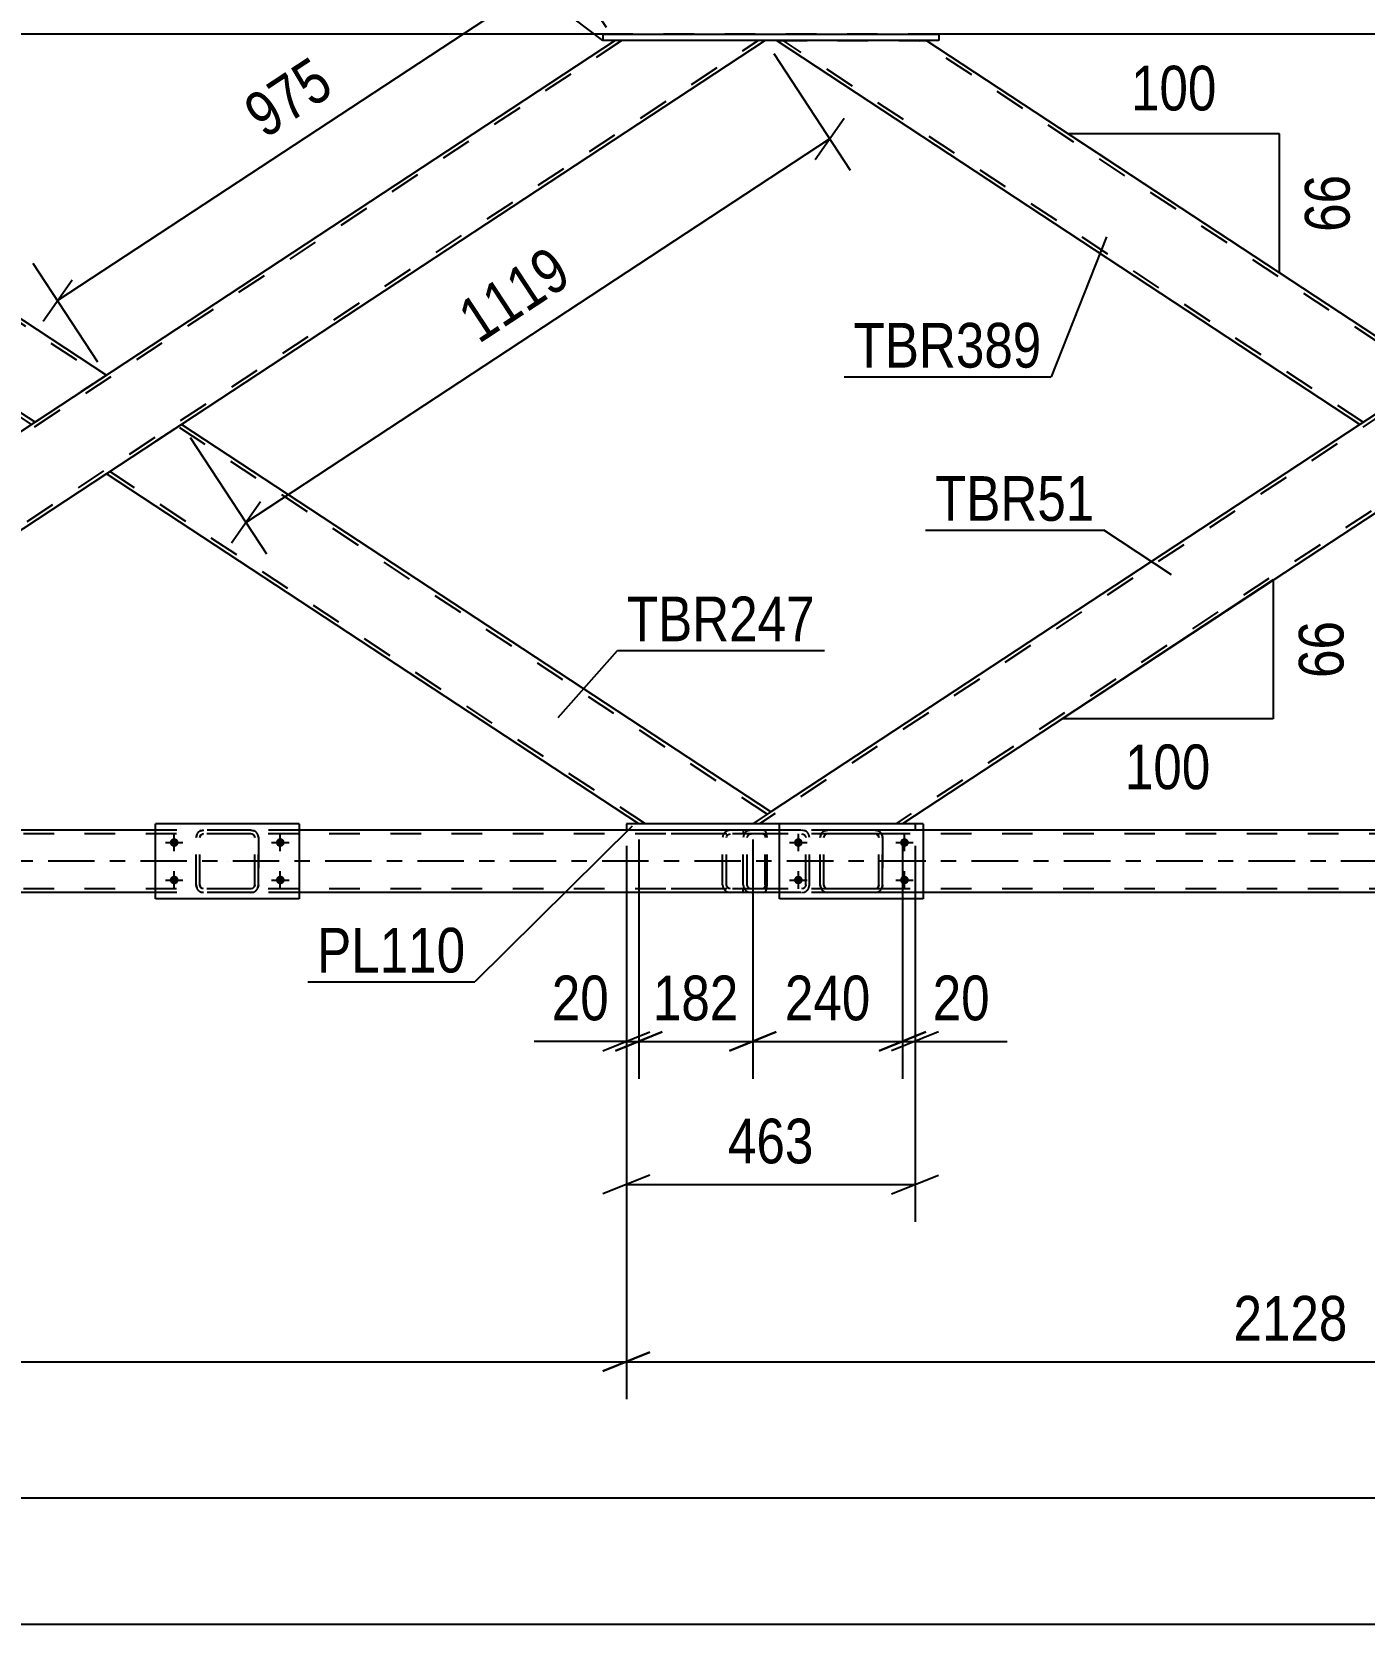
# Model space of a CAD drawing. Header units: millimetres. Extents: x -777 to 412, y -850 to -9.
# Drawn here: x -270 to -184.6, y -169.1 to -67 of the extents above; entities that cross this region are included whole.
import ezdxf

# ---------------------------------------------------------------- set-up
doc = ezdxf.new("R2010")
doc.units = ezdxf.units.MM
doc.linetypes.add('DXK_LINE_DOT2', pattern=[3.9198, 1.9599, -1.9599])
doc.linetypes.add('DXK_LINE_DOT3', pattern=[5.9187, 2.979, -0.9799, 0.9799, -0.9799])
doc.styles.add('Arial Narrow', font='ARIALN.TTF', dxfattribs={"height": 0.2})

# ---------------------------------------------------------------- blocks, each defined once
blk = doc.blocks.new('Part-570390744-2651 - 2615')
at = {"color": 2, "linetype": 'Continuous'}
for p, q in [((-270.01, -92.18), (-307.41, -67.58)), ((-297.8, -67.58), (-265.21, -89.02))]:
    blk.add_line(p, q, dxfattribs=at)
at = {"color": 7, "linetype": 'DXK_LINE_DOT2'}
for p, q in [((-307.41, -67.58), (-297.8, -67.58)), ((-269.79, -92.04), (-306.97, -67.58)), ((-298.24, -67.58), (-265.42, -89.17)), ((-265.21, -89.02), (-270.01, -92.18))]:
    blk.add_line(p, q, dxfattribs=at)
blk = doc.blocks.new('Part-570390744-2696 - 2615')
at = {"color": 2, "linetype": 'Continuous'}
for p, q in [((-233.41, -67.18), (-297, -67.18)), ((-148.28, -67.18), (-211.87, -67.18))]:
    blk.add_line(p, q, dxfattribs=at)
at = {"color": 7, "linetype": 'DXK_LINE_DOT2'}
blk.add_line((-211.87, -67.18), (-233.41, -67.18), dxfattribs=at)
blk = doc.blocks.new('Part-570390744-2783 - 2615')
at = {"color": 7, "linetype": 'DXK_LINE_DOT2'}
for p, q in [((-223.13, -118.18), (-230.79, -118.18)), ((-225.22, -118.18), (-225.41, -118.22)), ((-224.4, -118.18), (-224.4, -118.42)), ((-223.02, -118.22), (-223.13, -118.18)), ((-222.94, -118.32), (-223.02, -118.22)), ((-222.88, -118.48), (-222.94, -118.32)), ((-223.13, -118.42), (-230.79, -118.42)), ((-225.69, -118.49), (-225.72, -118.66)), ((-225.72, -121.7), (-225.72, -118.66)), ((-225.68, -118.48), (-225.69, -118.49)), ((-225.47, -118.66), (-225.45, -118.57)), ((-225.47, -121.7), (-225.47, -118.66)), ((-225.45, -118.57), (-225.4, -118.49)), ((-225.4, -118.49), (-225.31, -118.44)), ((-225.31, -118.44), (-225.22, -118.42)), ((-223.13, -118.42), (-223.08, -118.44)), ((-223.08, -118.44), (-223.03, -118.49)), ((-223.03, -118.49), (-223, -118.57)), ((-223, -118.57), (-222.99, -118.66)), ((-222.99, -121.7), (-222.99, -118.66)), ((-222.86, -118.66), (-222.88, -118.48)), ((-222.86, -121.7), (-222.86, -118.66)), ((-223.13, -121.94), (-230.79, -121.94)), ((-223.13, -122.18), (-230.79, -122.18)), ((-225.72, -121.7), (-225.7, -121.79)), ((-225.7, -121.79), (-225.68, -121.89)), ((-225.45, -121.79), (-225.47, -121.7)), ((-225.4, -121.87), (-225.45, -121.79)), ((-225.41, -122.15), (-225.22, -122.18)), ((-225.31, -121.92), (-225.4, -121.87)), ((-225.22, -121.94), (-225.31, -121.92)), ((-224.4, -122.18), (-224.4, -121.94)), ((-223.08, -121.92), (-223.13, -121.94)), ((-223.13, -122.18), (-223.02, -122.15)), ((-223.03, -121.87), (-223.08, -121.92)), ((-223, -121.79), (-223.03, -121.87)), ((-223.02, -122.15), (-222.94, -122.04)), ((-222.99, -121.7), (-223, -121.79)), ((-222.94, -122.04), (-222.88, -121.89)), ((-222.88, -121.89), (-222.86, -121.7))]:
    blk.add_line(p, q, dxfattribs=at)
for centre, start, end in [((-225.23, -118.68), 111.1941, 156.1506), ((-225.23, -121.69), 203.8494, 248.8059)]:
    blk.add_arc(centre, 0.492, start, end, dxfattribs=at)
blk = doc.blocks.new('Part-570390744-2752 - 2615')
at = {"color": 2, "linetype": 'Continuous'}
for p, q in [((-233.41, -67.18), (-233.41, -67.58)), ((-233.41, -67.18), (-211.87, -67.18)), ((-211.87, -67.18), (-211.87, -67.58)), ((-232.24, -67.58), (-233.41, -67.58)), ((-211.87, -67.58), (-223.38, -67.58))]:
    blk.add_line(p, q, dxfattribs=at)
at = {"color": 7, "linetype": 'DXK_LINE_DOT2'}
blk.add_line((-223.38, -67.58), (-232.24, -67.58), dxfattribs=at)
blk = doc.blocks.new('Part-570390744-2857 - 2615')
at = {"color": 7, "linetype": 'DXK_LINE_DOT2'}
for p, q in [((-223.89, -118.18), (-224.09, -118.22)), ((-214.15, -118.18), (-223.89, -118.18)), ((-220.46, -118.22), (-220.66, -118.18)), ((-224.37, -118.49), (-224.4, -118.66)), ((-224.4, -121.7), (-224.4, -118.66)), ((-224.36, -118.48), (-224.37, -118.49)), ((-224.15, -118.66), (-224.13, -118.57)), ((-224.15, -121.7), (-224.15, -118.66)), ((-224.13, -118.57), (-224.07, -118.49)), ((-224.07, -118.49), (-223.99, -118.44)), ((-223.99, -118.44), (-223.89, -118.42)), ((-214.15, -118.42), (-223.89, -118.42)), ((-220.66, -118.42), (-220.56, -118.44)), ((-220.56, -118.44), (-220.48, -118.49)), ((-220.48, -118.49), (-220.42, -118.57)), ((-220.42, -118.57), (-220.4, -118.66)), ((-220.4, -121.7), (-220.4, -118.66)), ((-220.15, -118.66), (-220.19, -118.48)), ((-220.15, -121.7), (-220.15, -118.66)), ((-224.4, -121.7), (-224.38, -121.79)), ((-224.38, -121.79), (-224.36, -121.89)), ((-224.13, -121.79), (-224.15, -121.7)), ((-224.07, -121.87), (-224.13, -121.79)), ((-224.09, -122.15), (-223.89, -122.18)), ((-223.99, -121.92), (-224.07, -121.87)), ((-223.89, -121.94), (-223.99, -121.92)), ((-214.15, -121.94), (-223.89, -121.94)), ((-214.15, -122.18), (-223.89, -122.18)), ((-220.56, -121.92), (-220.66, -121.94)), ((-220.66, -122.18), (-220.46, -122.15)), ((-220.48, -121.87), (-220.56, -121.92)), ((-220.42, -121.79), (-220.48, -121.87)), ((-220.4, -121.7), (-220.42, -121.79)), ((-220.19, -121.89), (-220.15, -121.7))]:
    blk.add_line(p, q, dxfattribs=at)
for centre, start, end in [((-223.91, -118.68), 110.7583, 155.68), ((-220.64, -118.68), 24.32, 69.2417), ((-223.91, -121.68), 204.32, 249.2417), ((-220.64, -121.68), 290.7583, 335.68)]:
    blk.add_arc(centre, 0.496, start, end, dxfattribs=at)
blk = doc.blocks.new('Part-570390744-2876 - 2615')
at = {"color": 7, "linetype": 'DXK_LINE_DOT2'}
for p, q in [((-259.17, -118.22), (-258.99, -118.18)), ((-258.99, -118.18), (-259.17, -118.22)), ((-255.95, -118.18), (-258.99, -118.18)), ((-255.95, -118.18), (-255.76, -118.22)), ((-255.76, -118.22), (-255.95, -118.18)), ((-259.47, -118.66), (-259.43, -118.48)), ((-259.43, -118.48), (-259.47, -118.66)), ((-259.47, -121.7), (-259.47, -118.66)), ((-259.47, -118.66), (-259.47, -118.66)), ((-259.47, -121.7), (-259.47, -118.66)), ((-259.23, -118.66), (-259.21, -118.57)), ((-259.21, -118.57), (-259.23, -118.66)), ((-259.23, -121.7), (-259.23, -118.66)), ((-259.23, -118.66), (-259.23, -118.66)), ((-259.23, -121.7), (-259.23, -118.66)), ((-259.21, -118.57), (-259.16, -118.49)), ((-259.16, -118.49), (-259.21, -118.57)), ((-259.16, -118.49), (-259.08, -118.44)), ((-258.99, -118.42), (-259.08, -118.44)), ((-255.95, -118.42), (-258.99, -118.42)), ((-255.86, -118.44), (-255.95, -118.42)), ((-255.86, -118.44), (-255.78, -118.49)), ((-255.78, -118.49), (-255.86, -118.44)), ((-255.78, -118.49), (-255.73, -118.57)), ((-255.73, -118.57), (-255.78, -118.49)), ((-255.73, -118.57), (-255.71, -118.66)), ((-255.71, -118.66), (-255.73, -118.57)), ((-255.71, -121.7), (-255.71, -118.66)), ((-255.71, -118.66), (-255.71, -118.66)), ((-255.71, -121.7), (-255.71, -118.66)), ((-255.5, -118.48), (-255.47, -118.66)), ((-255.47, -118.66), (-255.5, -118.48)), ((-255.47, -121.7), (-255.47, -118.66)), ((-255.47, -118.66), (-255.47, -118.66)), ((-255.47, -118.66), (-255.47, -121.7)), ((-259.47, -121.7), (-259.47, -121.7)), ((-259.43, -121.89), (-259.47, -121.7)), ((-259.47, -121.7), (-259.43, -121.89)), ((-259.23, -121.7), (-259.23, -121.7)), ((-259.21, -121.79), (-259.23, -121.7)), ((-259.23, -121.7), (-259.21, -121.79)), ((-259.16, -121.87), (-259.21, -121.79)), ((-259.21, -121.79), (-259.16, -121.87)), ((-258.99, -122.18), (-259.17, -122.15)), ((-259.17, -122.15), (-258.99, -122.18)), ((-259.08, -121.92), (-259.16, -121.87)), ((-259.16, -121.87), (-259.08, -121.92)), ((-258.99, -121.94), (-259.08, -121.92)), ((-255.95, -121.94), (-258.99, -121.94)), ((-255.95, -122.18), (-258.99, -122.18)), ((-255.86, -121.92), (-255.95, -121.94)), ((-255.76, -122.15), (-255.95, -122.18)), ((-255.95, -122.18), (-255.76, -122.15)), ((-255.78, -121.87), (-255.86, -121.92)), ((-255.73, -121.79), (-255.78, -121.87)), ((-255.78, -121.87), (-255.73, -121.79)), ((-255.71, -121.7), (-255.73, -121.79)), ((-255.73, -121.79), (-255.71, -121.7)), ((-255.71, -121.7), (-255.71, -121.7)), ((-255.47, -121.7), (-255.5, -121.89)), ((-255.5, -121.89), (-255.47, -121.7)), ((-255.47, -121.7), (-255.47, -121.7))]:
    blk.add_line(p, q, dxfattribs=at)
at = {"color": 7, "linetype": 'DXK_LINE_DOT3'}
blk.add_line((-257.47, -120.18), (-257.47, -120.18), dxfattribs=at)
at = {"color": 7, "linetype": 'DXK_LINE_DOT2'}
for centre, start, end in [((-258.99, -118.66), 112.5, 157.5), ((-258.99, -118.66), 112.5, 157.5), ((-255.95, -118.66), 22.5, 67.5), ((-255.95, -118.66), 22.5, 67.5), ((-258.99, -121.7), 202.5, 247.5), ((-258.99, -121.7), 202.5, 247.5), ((-255.95, -121.7), 292.5, 337.5), ((-255.95, -121.7), 292.5, 337.5)]:
    blk.add_arc(centre, 0.48, start, end, dxfattribs=at)
blk = doc.blocks.new('Part-570390744-2877 - 2615')
at = {"color": 2, "linetype": 'Continuous'}
for p, q in [((-252.87, -117.78), (-262.07, -117.78)), ((-262.07, -122.58), (-262.07, -117.78)), ((-252.87, -117.78), (-252.87, -122.58)), ((-252.87, -122.58), (-262.07, -122.58))]:
    blk.add_line(p, q, dxfattribs=at)
blk = doc.blocks.new('Part-570390744-2914 - 2615')
at = {"color": 7, "linetype": 'DXK_LINE_DOT2'}
for p, q in [((-219.17, -118.22), (-218.99, -118.18)), ((-218.99, -118.18), (-219.17, -118.22)), ((-215.95, -118.18), (-218.99, -118.18)), ((-215.95, -118.18), (-215.76, -118.22)), ((-215.76, -118.22), (-215.95, -118.18)), ((-219.47, -118.66), (-219.43, -118.48)), ((-219.43, -118.48), (-219.47, -118.66)), ((-219.47, -121.7), (-219.47, -118.66)), ((-219.47, -118.66), (-219.47, -118.66)), ((-219.47, -121.7), (-219.47, -118.66)), ((-219.23, -118.66), (-219.21, -118.57)), ((-219.21, -118.57), (-219.23, -118.66)), ((-219.23, -121.7), (-219.23, -118.66)), ((-219.23, -118.66), (-219.23, -118.66)), ((-219.23, -121.7), (-219.23, -118.66)), ((-219.21, -118.57), (-219.16, -118.49)), ((-219.16, -118.49), (-219.21, -118.57)), ((-219.16, -118.49), (-219.08, -118.44)), ((-218.99, -118.42), (-219.08, -118.44)), ((-215.95, -118.42), (-218.99, -118.42)), ((-215.86, -118.44), (-215.95, -118.42)), ((-215.86, -118.44), (-215.78, -118.49)), ((-215.78, -118.49), (-215.86, -118.44)), ((-215.78, -118.49), (-215.73, -118.57)), ((-215.73, -118.57), (-215.78, -118.49)), ((-215.73, -118.57), (-215.71, -118.66)), ((-215.71, -118.66), (-215.73, -118.57)), ((-215.71, -121.7), (-215.71, -118.66)), ((-215.71, -118.66), (-215.71, -118.66)), ((-215.71, -121.7), (-215.71, -118.66)), ((-215.5, -118.48), (-215.47, -118.66)), ((-215.47, -118.66), (-215.5, -118.48)), ((-215.47, -121.7), (-215.47, -118.66)), ((-215.47, -118.66), (-215.47, -118.66)), ((-215.47, -118.66), (-215.47, -121.7)), ((-219.47, -121.7), (-219.47, -121.7)), ((-219.43, -121.89), (-219.47, -121.7)), ((-219.47, -121.7), (-219.43, -121.89)), ((-219.23, -121.7), (-219.23, -121.7)), ((-219.21, -121.79), (-219.23, -121.7)), ((-219.23, -121.7), (-219.21, -121.79)), ((-219.16, -121.87), (-219.21, -121.79)), ((-219.21, -121.79), (-219.16, -121.87)), ((-218.99, -122.18), (-219.17, -122.15)), ((-219.17, -122.15), (-218.99, -122.18)), ((-219.08, -121.92), (-219.16, -121.87)), ((-219.16, -121.87), (-219.08, -121.92)), ((-218.99, -121.94), (-219.08, -121.92)), ((-215.95, -121.94), (-218.99, -121.94)), ((-215.95, -122.18), (-218.99, -122.18)), ((-215.86, -121.92), (-215.95, -121.94)), ((-215.76, -122.15), (-215.95, -122.18)), ((-215.95, -122.18), (-215.76, -122.15)), ((-215.78, -121.87), (-215.86, -121.92)), ((-215.73, -121.79), (-215.78, -121.87)), ((-215.78, -121.87), (-215.73, -121.79)), ((-215.71, -121.7), (-215.73, -121.79)), ((-215.73, -121.79), (-215.71, -121.7)), ((-215.71, -121.7), (-215.71, -121.7)), ((-215.47, -121.7), (-215.5, -121.89)), ((-215.5, -121.89), (-215.47, -121.7)), ((-215.47, -121.7), (-215.47, -121.7))]:
    blk.add_line(p, q, dxfattribs=at)
at = {"color": 7, "linetype": 'DXK_LINE_DOT3'}
blk.add_line((-217.47, -120.18), (-217.47, -120.18), dxfattribs=at)
at = {"color": 7, "linetype": 'DXK_LINE_DOT2'}
for centre, start, end in [((-218.99, -118.66), 112.5, 157.5), ((-218.99, -118.66), 112.5, 157.5), ((-215.95, -118.66), 22.5, 67.5), ((-215.95, -118.66), 22.5, 67.5), ((-218.99, -121.7), 202.5, 247.5), ((-218.99, -121.7), 202.5, 247.5), ((-215.95, -121.7), 292.5, 337.5), ((-215.95, -121.7), 292.5, 337.5)]:
    blk.add_arc(centre, 0.48, start, end, dxfattribs=at)
blk = doc.blocks.new('Part-570390744-2915 - 2615')
at = {"color": 2, "linetype": 'Continuous'}
for p, q in [((-212.87, -117.78), (-222.07, -117.78)), ((-222.07, -122.58), (-222.07, -117.78)), ((-212.87, -117.78), (-212.87, -122.58)), ((-212.87, -122.58), (-222.07, -122.58))]:
    blk.add_line(p, q, dxfattribs=at)
blk = doc.blocks.new('Part-570390744-3141 - 2615')
at = {"color": 2, "linetype": 'Continuous'}
for p, q in [((-262.07, -118.18), (-292.87, -118.18)), ((-231.89, -118.18), (-252.87, -118.18)), ((-182.07, -118.18), (-212.87, -118.18)), ((-262.07, -122.18), (-292.87, -122.18)), ((-222.07, -122.18), (-252.87, -122.18)), ((-182.07, -122.18), (-212.87, -122.18))]:
    blk.add_line(p, q, dxfattribs=at)
at = {"color": 7, "linetype": 'DXK_LINE_DOT2'}
for p, q in [((-252.87, -118.18), (-262.07, -118.18)), ((-212.87, -118.18), (-231.89, -118.18)), ((-64.74, -118.42), (-670.07, -118.42)), ((-64.74, -121.94), (-670.07, -121.94)), ((-252.87, -122.18), (-262.07, -122.18)), ((-212.87, -122.18), (-222.07, -122.18))]:
    blk.add_line(p, q, dxfattribs=at)
at = {"color": 7, "linetype": 'DXK_LINE_DOT3'}
blk.add_line((-64.74, -120.18), (-670.07, -120.18), dxfattribs=at)
blk = doc.blocks.new('Bolt-570390744-2968 - 2615')
at = {"linetype": 'Continuous'}
for points in [[(-220.87, -118.7, -1), (-220.87, -119.26, -1)], [(-214.07, -118.7, -1), (-214.07, -119.26, -1)], [(-220.87, -121.1, -1), (-220.87, -121.66, -1)], [(-214.07, -121.1, -1), (-214.07, -121.66, -1)]]:
    blk.add_hatch(color=1, dxfattribs=at).paths.add_polyline_path(points)
at = {"color": 1, "linetype": 'Continuous'}
for p, q in [((-221.43, -118.98), (-220.31, -118.98)), ((-220.87, -119.54), (-220.87, -118.42)), ((-214.63, -118.98), (-213.51, -118.98)), ((-214.07, -119.54), (-214.07, -118.42)), ((-221.43, -121.38), (-220.31, -121.38)), ((-220.87, -121.94), (-220.87, -120.82)), ((-214.63, -121.38), (-213.51, -121.38)), ((-214.07, -121.94), (-214.07, -120.82))]:
    blk.add_line(p, q, dxfattribs=at)
blk = doc.blocks.new('Bolt-570390744-2982 - 2615')
at = {"linetype": 'Continuous'}
for points in [[(-260.87, -118.7, -1), (-260.87, -119.26, -1)], [(-254.07, -118.7, -1), (-254.07, -119.26, -1)], [(-260.87, -121.1, -1), (-260.87, -121.66, -1)], [(-254.07, -121.1, -1), (-254.07, -121.66, -1)]]:
    blk.add_hatch(color=1, dxfattribs=at).paths.add_polyline_path(points)
at = {"color": 1, "linetype": 'Continuous'}
for p, q in [((-261.43, -118.98), (-260.31, -118.98)), ((-260.87, -119.54), (-260.87, -118.42)), ((-254.63, -118.98), (-253.51, -118.98)), ((-254.07, -119.54), (-254.07, -118.42)), ((-261.43, -121.38), (-260.31, -121.38)), ((-260.87, -121.94), (-260.87, -120.82)), ((-254.63, -121.38), (-253.51, -121.38)), ((-254.07, -121.94), (-254.07, -120.82))]:
    blk.add_line(p, q, dxfattribs=at)
blk = doc.blocks.new('Part-570390744-3083 - 2615')
at = {"color": 7, "linetype": 'DXK_LINE_DOT2'}
for p, q in [((-147.04, -67.58), (-223.36, -117.78)), ((-138.31, -67.58), (-214.62, -117.78)), ((-180.07, -89.02), (-184.88, -92.18)), ((-222.64, -117.02), (-223.79, -117.78)), ((-214.19, -117.78), (-223.79, -117.78))]:
    blk.add_line(p, q, dxfattribs=at)
at = {"color": 2, "linetype": 'Continuous'}
for p, q in [((-184.88, -92.18), (-222.64, -117.02)), ((-180.07, -95.34), (-214.19, -117.78))]:
    blk.add_line(p, q, dxfattribs=at)
blk = doc.blocks.new('Part-570390744-3009 - 2615')
at = {"color": 2, "linetype": 'Continuous'}
for p, q in [((-184.88, -92.18), (-222.27, -67.58)), ((-180.07, -89.02), (-212.67, -67.58)), ((-180.34, -89.2), (-184.88, -92.18)), ((-180.11, -89.04), (-180.34, -89.2)), ((-180.07, -89.02), (-180.11, -89.04))]:
    blk.add_line(p, q, dxfattribs=at)
at = {"color": 7, "linetype": 'DXK_LINE_DOT2'}
for p, q in [((-222.27, -67.58), (-212.67, -67.58)), ((-184.66, -92.04), (-221.84, -67.58)), ((-180.29, -89.17), (-213.1, -67.58)), ((-180.34, -89.2), (-180.2, -89.11))]:
    blk.add_line(p, q, dxfattribs=at)
blk = doc.blocks.new('Part-570390744-3030 - 2615')
at = {"color": 7, "linetype": 'DXK_LINE_DOT2'}
for p, q in [((-232.18, -67.58), (-308.49, -117.78)), ((-299.76, -117.78), (-223.44, -67.58)), ((-232.24, -67.58), (-232.61, -67.58)), ((-223.47, -67.58), (-223.44, -67.58)), ((-223, -67.58), (-223.44, -67.58)), ((-260.4, -92.18), (-265.21, -95.34))]:
    blk.add_line(p, q, dxfattribs=at)
at = {"color": 2, "linetype": 'Continuous'}
for p, q in [((-232.61, -67.58), (-307.77, -117.02)), ((-223, -67.58), (-260.4, -92.18)), ((-223.38, -67.58), (-232.24, -67.58)), ((-265.21, -95.34), (-299.32, -117.78))]:
    blk.add_line(p, q, dxfattribs=at)
blk = doc.blocks.new('Part-570390744-3036 - 2615')
at = {"color": 2, "linetype": 'Continuous'}
for p, q in [((-260.4, -92.18), (-265.21, -95.34)), ((-222.64, -117.02), (-260.4, -92.18)), ((-231.09, -117.78), (-265.21, -95.34)), ((-222.67, -117.04), (-223.79, -117.78)), ((-222.64, -117.02), (-222.67, -117.04)), ((-223.79, -117.78), (-230.72, -117.78))]:
    blk.add_line(p, q, dxfattribs=at)
at = {"color": 7, "linetype": 'DXK_LINE_DOT2'}
for p, q in [((-222.86, -117.17), (-260.62, -92.33)), ((-264.99, -95.2), (-264.97, -95.19)), ((-230.66, -117.78), (-264.99, -95.2)), ((-222.64, -117.02), (-222.64, -117.02)), ((-230.72, -117.78), (-231.09, -117.78))]:
    blk.add_line(p, q, dxfattribs=at)
blk = doc.blocks.new('Part-570390744-3164 - 2615')
at = {"color": 2, "linetype": 'Continuous'}
for p, q in [((-231.89, -117.78), (-231.89, -118.18)), ((-230.72, -117.78), (-231.89, -117.78)), ((-222.07, -118.18), (-231.89, -118.18)), ((-222.07, -117.78), (-223.79, -117.78))]:
    blk.add_line(p, q, dxfattribs=at)
at = {"color": 7, "linetype": 'DXK_LINE_DOT2'}
for p, q in [((-223.79, -117.78), (-230.72, -117.78)), ((-213.39, -117.78), (-222.07, -117.78)), ((-213.39, -118.18), (-222.07, -118.18)), ((-213.39, -117.78), (-213.39, -118.18))]:
    blk.add_line(p, q, dxfattribs=at)
blk = doc.blocks.new('StraightDimension-570390744-3812 - 2615')
at = {"color": 7, "linetype": 'Continuous'}
for p, q in [((-233.16, -66.75), (-237.32, -60.43)), ((-236.67, -64.14), (-234.83, -61.49)), ((-268.34, -84.25), (-235.75, -62.81)), ((-265.76, -88.19), (-269.91, -81.87)), ((-267.42, -82.93), (-269.27, -85.58))]:
    blk.add_line(p, q, dxfattribs=at)
at = {"color": 0}
blk.add_wipeout([(-249.67, -71.07), (-251.98, -67.56), (-257.56, -71.23), (-255.25, -74.74)], dxfattribs=at)
at = {"color": 3, "style": 'Arial Narrow'}
blk.add_text('975', height=2.863, rotation=33.3347, dxfattribs=at).set_placement((-255.08, -73.91))
blk = doc.blocks.new('StraightDimension-570390744-3409 - 2615')
at = {"color": 7, "linetype": 'Continuous'}
for p, q in [((-214.19, -118.78), (-214.19, -134.12)), ((-213.39, -119.18), (-213.39, -134.12)), ((-215.69, -132.32), (-212.69, -131.12)), ((-211.89, -131.12), (-214.89, -132.32)), ((-214.19, -131.72), (-213.39, -131.72)), ((-213.39, -131.72), (-207.48, -131.72)), ((-213.39, -131.72), (-207.48, -131.72))]:
    blk.add_line(p, q, dxfattribs=at)
at = {"color": 0}
blk.add_wipeout([(-208, -130.97), (-208, -126.77), (-212.86, -126.77), (-212.86, -130.97)], dxfattribs=at)
at = {"color": 3, "style": 'Arial Narrow'}
blk.add_text('20', height=2.863, dxfattribs=at).set_placement((-212.26, -130.37))
blk = doc.blocks.new('StraightDimension-570390744-3425 - 2615')
at = {"color": 7, "linetype": 'Continuous'}
for p, q in [((-231.09, -118.78), (-231.09, -134.12)), ((-223.79, -118.78), (-223.79, -134.12)), ((-232.59, -132.32), (-229.59, -131.12)), ((-222.29, -131.12), (-225.29, -132.32)), ((-231.09, -131.72), (-223.79, -131.72))]:
    blk.add_line(p, q, dxfattribs=at)
at = {"color": 0}
blk.add_wipeout([(-224.1, -130.97), (-224.1, -126.77), (-230.79, -126.77), (-230.79, -130.97)], dxfattribs=at)
at = {"color": 3, "style": 'Arial Narrow'}
blk.add_text('182', height=2.863, dxfattribs=at).set_placement((-230.19, -130.37))
blk = doc.blocks.new('AngleDimension-570390744-58887 - 2615')
at = {"color": 7, "linetype": 'Continuous'}
for p, q in [((-200.91, -75.32), (-203.58, -73.56)), ((-190.04, -73.56), (-203.58, -73.56)), ((-190.04, -82.46), (-203.58, -73.56)), ((-190.04, -82.46), (-190.04, -73.56))]:
    blk.add_line(p, q, dxfattribs=at)
at = {"color": 0}
for points in [[(-193.47, -72.66), (-193.47, -68.46), (-200.15, -68.46), (-200.15, -72.66)], [(-184.94, -75.58), (-189.14, -75.58), (-189.14, -80.44), (-184.94, -80.44)]]:
    blk.add_wipeout(points, dxfattribs=at)
at = {"color": 3, "style": 'Arial Narrow'}
blk.add_text('100', height=2.863, dxfattribs=at).set_placement((-199.55, -72.06))
blk.add_text('66', height=2.863, rotation=90.0002, dxfattribs=at).set_placement((-185.54, -79.84))
blk = doc.blocks.new('AngleDimension-570390744-58885 - 2615')
at = {"color": 7, "linetype": 'Continuous'}
for p, q in [((-190.43, -102.15), (-203.96, -111.06)), ((-190.43, -102.15), (-190.43, -111.06)), ((-197.33, -106.7), (-203.96, -111.06)), ((-190.43, -111.06), (-203.96, -111.06))]:
    blk.add_line(p, q, dxfattribs=at)
at = {"color": 0}
for points in [[(-185.33, -104.18), (-189.53, -104.18), (-189.53, -109.03), (-185.33, -109.03)], [(-193.85, -116.16), (-193.85, -111.96), (-200.54, -111.96), (-200.54, -116.16)]]:
    blk.add_wipeout(points, dxfattribs=at)
at = {"color": 3, "style": 'Arial Narrow'}
blk.add_text('66', height=2.863, rotation=90.0002, dxfattribs=at).set_placement((-185.93, -108.43))
blk.add_text('100', height=2.863, dxfattribs=at).set_placement((-199.94, -115.56))
blk = doc.blocks.new('StraightDimension-570390744-4302 - 2615')
at = {"color": 7, "linetype": 'Continuous'}
blk.add_line((-710.13, -169.07), (-64.1, -169.07), dxfattribs=at)
blk = doc.blocks.new('StraightDimension-570390744-3417 - 2615')
at = {"color": 7, "linetype": 'Continuous'}
for p, q in [((-223.79, -118.78), (-223.79, -134.12)), ((-214.19, -118.78), (-214.19, -134.12)), ((-225.29, -132.32), (-222.29, -131.12)), ((-212.69, -131.12), (-215.69, -132.32)), ((-223.79, -131.72), (-214.19, -131.72))]:
    blk.add_line(p, q, dxfattribs=at)
at = {"color": 0}
blk.add_wipeout([(-215.65, -130.97), (-215.65, -126.77), (-222.33, -126.77), (-222.33, -130.97)], dxfattribs=at)
at = {"color": 3, "style": 'Arial Narrow'}
blk.add_text('240', height=2.863, dxfattribs=at).set_placement((-221.73, -130.37))
blk = doc.blocks.new('StraightDimension-570390744-3433 - 2615')
at = {"color": 7, "linetype": 'Continuous'}
for p, q in [((-231.89, -119.18), (-231.89, -134.12)), ((-231.09, -118.78), (-231.09, -134.12)), ((-233.39, -132.32), (-230.39, -131.12)), ((-229.59, -131.12), (-232.59, -132.32)), ((-231.89, -131.72), (-237.8, -131.72)), ((-231.89, -131.72), (-237.8, -131.72)), ((-231.89, -131.72), (-231.09, -131.72))]:
    blk.add_line(p, q, dxfattribs=at)
at = {"color": 0}
blk.add_wipeout([(-232.42, -130.97), (-232.42, -126.77), (-237.27, -126.77), (-237.27, -130.97)], dxfattribs=at)
at = {"color": 3, "style": 'Arial Narrow'}
blk.add_text('20', height=2.863, dxfattribs=at).set_placement((-236.67, -130.37))
blk = doc.blocks.new('StraightDimension-570390744-3877 - 2615')
at = {"color": 7, "linetype": 'Continuous'}
for p, q in [((-231.89, -119.18), (-231.89, -143.29)), ((-213.39, -119.18), (-213.39, -143.29)), ((-230.39, -140.29), (-233.39, -141.49)), ((-214.89, -141.49), (-211.89, -140.29)), ((-231.89, -140.89), (-213.39, -140.89))]:
    blk.add_line(p, q, dxfattribs=at)
at = {"color": 0}
blk.add_wipeout([(-219.3, -140.14), (-219.3, -135.94), (-225.98, -135.94), (-225.98, -140.14)], dxfattribs=at)
at = {"color": 3, "style": 'Arial Narrow'}
blk.add_text('463', height=2.863, dxfattribs=at).set_placement((-225.38, -139.54))
blk = doc.blocks.new('StraightDimension-570390744-4273 - 2615')
at = {"color": 7, "linetype": 'Continuous'}
for p, q in [((-231.89, -119.18), (-231.89, -154.65)), ((-233.39, -152.85), (-230.39, -151.65)), ((-317.03, -152.25), (-231.89, -152.25))]:
    blk.add_line(p, q, dxfattribs=at)
blk = doc.blocks.new('StraightDimension-570390744-4283 - 2615')
at = {"color": 7, "linetype": 'Continuous'}
for p, q in [((-231.89, -119.18), (-231.89, -154.65)), ((-230.39, -151.65), (-233.39, -152.85)), ((-231.89, -152.25), (-146.76, -152.25))]:
    blk.add_line(p, q, dxfattribs=at)
at = {"color": 0}
blk.add_wipeout([(-185.07, -151.5), (-185.07, -147.3), (-193.58, -147.3), (-193.58, -151.5)], dxfattribs=at)
at = {"color": 3, "style": 'Arial Narrow'}
blk.add_text('2128', height=2.863, dxfattribs=at).set_placement((-192.98, -150.9))
blk = doc.blocks.new('StraightDimension-570390744-4356 - 2615')
at = {"color": 7, "linetype": 'Continuous'}
blk.add_line((-709.49, -160.97), (-64.74, -160.97), dxfattribs=at)
blk = doc.blocks.new('StraightDimension-570390744-4519 - 2615')
at = {"color": 7, "linetype": 'Continuous'}
for p, q in [((-222.45, -68.42), (-217.55, -75.88)), ((-219.79, -75.2), (-217.94, -72.55)), ((-256.27, -98.47), (-218.87, -73.87)), ((-259.85, -93.02), (-254.95, -100.48)), ((-255.34, -97.15), (-257.19, -99.8))]:
    blk.add_line(p, q, dxfattribs=at)
at = {"color": 0}
blk.add_wipeout([(-234.42, -83.21), (-236.73, -79.7), (-243.84, -84.38), (-241.53, -87.88)], dxfattribs=at)
at = {"color": 3, "style": 'Arial Narrow'}
blk.add_text('1119', height=2.863, rotation=33.3347, dxfattribs=at).set_placement((-241.36, -87.05))
blk = doc.blocks.new('Mark-570390744-2748 - 2615')
at = {"color": 30, "linetype": 'Continuous'}
for p in [(-255.58, -58.87), (-233.41, -67.58)]:
    blk.add_line(p, (-244.87, -58.87), dxfattribs=at)
at = {"color": 0}
blk.add_wipeout([(-245.47, -58.27), (-245.47, -55.27), (-254.98, -55.27), (-254.98, -58.27)], dxfattribs=at)
blk.add_wipeout([(-245.47, -58.27), (-245.47, -55.27), (-254.98, -55.27), (-254.98, -58.27)], dxfattribs=at)
at = {"color": 3, "style": 'Arial Narrow'}
blk.add_text('PL111', height=2.863, dxfattribs=at).set_placement((-254.98, -58.27))
blk = doc.blocks.new('Mark-570390744-3079 - 2615')
at = {"color": 30, "linetype": 'Continuous'}
for p in [(-212.71, -98.96), (-196.96, -101.82)]:
    blk.add_line(p, (-201.29, -98.96), dxfattribs=at)
at = {"color": 0}
blk.add_wipeout([(-201.89, -98.36), (-201.89, -95.36), (-212.11, -95.36), (-212.11, -98.36)], dxfattribs=at)
blk.add_wipeout([(-201.89, -98.36), (-201.89, -95.36), (-212.11, -95.36), (-212.11, -98.36)], dxfattribs=at)
at = {"color": 3, "style": 'Arial Narrow'}
blk.add_text('TBR51', height=2.863, dxfattribs=at).set_placement((-212.11, -98.36))
blk = doc.blocks.new('Mark-570390744-3005 - 2615')
at = {"color": 30, "linetype": 'Continuous'}
for p in [(-201.12, -80.16), (-217.93, -89.14)]:
    blk.add_line(p, (-204.67, -89.14), dxfattribs=at)
at = {"color": 0}
blk.add_wipeout([(-205.27, -88.54), (-205.27, -85.54), (-217.33, -85.54), (-217.33, -88.54)], dxfattribs=at)
blk.add_wipeout([(-205.27, -88.54), (-205.27, -85.54), (-217.33, -85.54), (-217.33, -88.54)], dxfattribs=at)
at = {"color": 3, "style": 'Arial Narrow'}
blk.add_text('TBR389', height=2.863, dxfattribs=at).set_placement((-217.33, -88.54))
blk = doc.blocks.new('Mark-570390744-3032 - 2615')
at = {"color": 30, "linetype": 'Continuous'}
for p, q in [((-236.27, -110.97), (-232.46, -106.68)), ((-232.46, -106.68), (-219.2, -106.68))]:
    blk.add_line(p, q, dxfattribs=at)
at = {"color": 0}
blk.add_wipeout([(-219.8, -106.08), (-219.8, -103.08), (-231.86, -103.08), (-231.86, -106.08)], dxfattribs=at)
blk.add_wipeout([(-219.8, -106.08), (-219.8, -103.08), (-231.86, -103.08), (-231.86, -106.08)], dxfattribs=at)
at = {"color": 3, "style": 'Arial Narrow'}
blk.add_text('TBR247', height=2.863, dxfattribs=at).set_placement((-231.86, -106.08))
blk = doc.blocks.new('Mark-570390744-3160 - 2615')
at = {"color": 30, "linetype": 'Continuous'}
for p in [(-231.53, -117.94), (-252.31, -127.91)]:
    blk.add_line(p, (-241.61, -127.91), dxfattribs=at)
at = {"color": 0}
blk.add_wipeout([(-242.21, -127.31), (-242.21, -124.31), (-251.71, -124.31), (-251.71, -127.31)], dxfattribs=at)
blk.add_wipeout([(-242.21, -127.31), (-242.21, -124.31), (-251.71, -124.31), (-251.71, -127.31)], dxfattribs=at)
at = {"color": 3, "style": 'Arial Narrow'}
blk.add_text('PL110', height=2.863, dxfattribs=at).set_placement((-251.71, -127.31))

msp = doc.modelspace()

# ---------------------------------------------------------------- block references
for name in ['Part-570390744-2696 - 2615', 'Part-570390744-2752 - 2615', 'Part-570390744-3030 - 2615', 'Part-570390744-2651 - 2615', 'Part-570390744-3083 - 2615', 'Part-570390744-3009 - 2615', 'Part-570390744-3036 - 2615', 'Part-570390744-3141 - 2615', 'Part-570390744-2877 - 2615', 'Part-570390744-2876 - 2615', 'Part-570390744-3164 - 2615', 'Part-570390744-2783 - 2615', 'Part-570390744-2857 - 2615', 'Part-570390744-2915 - 2615', 'Part-570390744-2914 - 2615', 'Bolt-570390744-2982 - 2615', 'Bolt-570390744-2968 - 2615']:
    msp.add_blockref(name, (0, 0))

# ---------------------------------------------------------------- next in the draw order: block references
for name in ['StraightDimension-570390744-3812 - 2615', 'AngleDimension-570390744-58887 - 2615', 'AngleDimension-570390744-58885 - 2615', 'Mark-570390744-3032 - 2615', 'StraightDimension-570390744-3425 - 2615', 'StraightDimension-570390744-3409 - 2615']:
    msp.add_blockref(name, (0, 0))

# ---------------------------------------------------------------- next in the draw order: block references
for name in ['Mark-570390744-2748 - 2615', 'StraightDimension-570390744-4519 - 2615', 'Mark-570390744-3079 - 2615', 'StraightDimension-570390744-4302 - 2615']:
    msp.add_blockref(name, (0, 0))

# ---------------------------------------------------------------- next in the draw order: block references
for name in ['Mark-570390744-3005 - 2615', 'StraightDimension-570390744-3433 - 2615', 'StraightDimension-570390744-3417 - 2615']:
    msp.add_blockref(name, (0, 0))

# ---------------------------------------------------------------- next in the draw order: block references
msp.add_blockref('StraightDimension-570390744-3877 - 2615', (0, 0))

# ---------------------------------------------------------------- next in the draw order: block references
msp.add_blockref('StraightDimension-570390744-4273 - 2615', (0, 0))

# ---------------------------------------------------------------- next in the draw order: block references
msp.add_blockref('StraightDimension-570390744-4283 - 2615', (0, 0))

# ---------------------------------------------------------------- next in the draw order: block references
msp.add_blockref('StraightDimension-570390744-4356 - 2615', (0, 0))

# ---------------------------------------------------------------- next in the draw order: block references
msp.add_blockref('Mark-570390744-3160 - 2615', (0, 0))

doc.saveas('drawing.dxf')
